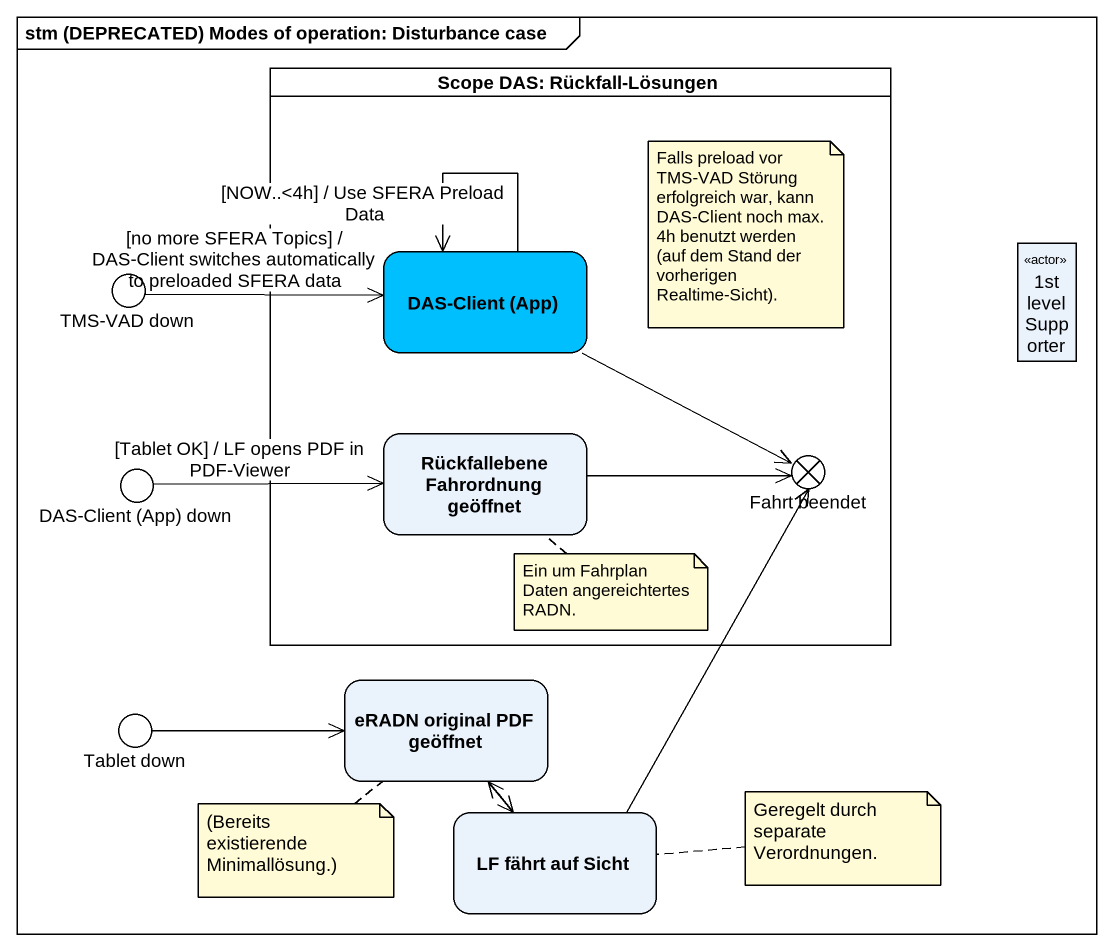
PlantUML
@startuml
mainframe stm (DEPRECATED) Modes of operation: Disturbance case
hide empty description
state "Scope DAS: Rückfall-Lösungen" as Scope_DAS_Rückfall_Lösungen <<partition>> {
  state "DAS-Client (App)" as DAS_Client_App #00BFFF
  state "Rückfallebene Fahrordnung geöffnet" as Rückfallebene_Fahrordnung
  state "Fahrt beendet" as Fahrt_beendet <<exitPoint>>
}
state "1st level Supporter" as o1st_level_Supporter <<actor>>
state "TMS-VAD down" as TMS_VAD_down <<choice>> #FF0000
state "DAS-Client (App) down" as DAS_Client_App_down <<choice>> #FF4500
state "eRADN original PDF geöffnet" as eRADN_original_PDF_geöffnet
state "Tablet down" as Tablet_down <<choice>> #FF0000
state "LF fährt auf Sicht" as LF_fährt_auf_Sicht
TMS_VAD_down -right-> DAS_Client_App : [no more SFERA Topics] / DAS-Client switches automatically to preloaded SFERA data
DAS_Client_App --> DAS_Client_App : [NOW..<4h] / Use SFERA Preload Data
DAS_Client_App -right-> Fahrt_beendet
DAS_Client_App_down -right-> Rückfallebene_Fahrordnung : [Tablet OK] / LF opens PDF in PDF-Viewer
Rückfallebene_Fahrordnung -right-> Fahrt_beendet
eRADN_original_PDF_geöffnet --> LF_fährt_auf_Sicht
Tablet_down -right-> eRADN_original_PDF_geöffnet
LF_fährt_auf_Sicht -up-> Fahrt_beendet
LF_fährt_auf_Sicht -up[dashed]-> eRADN_original_PDF_geöffnet
note as N1
  Falls preload vor TMS-VAD Störung erfolgreich war, kann DAS-Client noch max. 4h benutzt werden (auf dem Stand der vorherigen Realtime-Sicht).
end note
note bottom of Rückfallebene_Fahrordnung : Ein um Fahrplan Daten angereichtertes RADN.
note bottom of eRADN_original_PDF_geöffnet : (Bereits existierende Minimallösung.)
note right of LF_fährt_auf_Sicht : Geregelt durch separate Verordnungen.
@enduml
